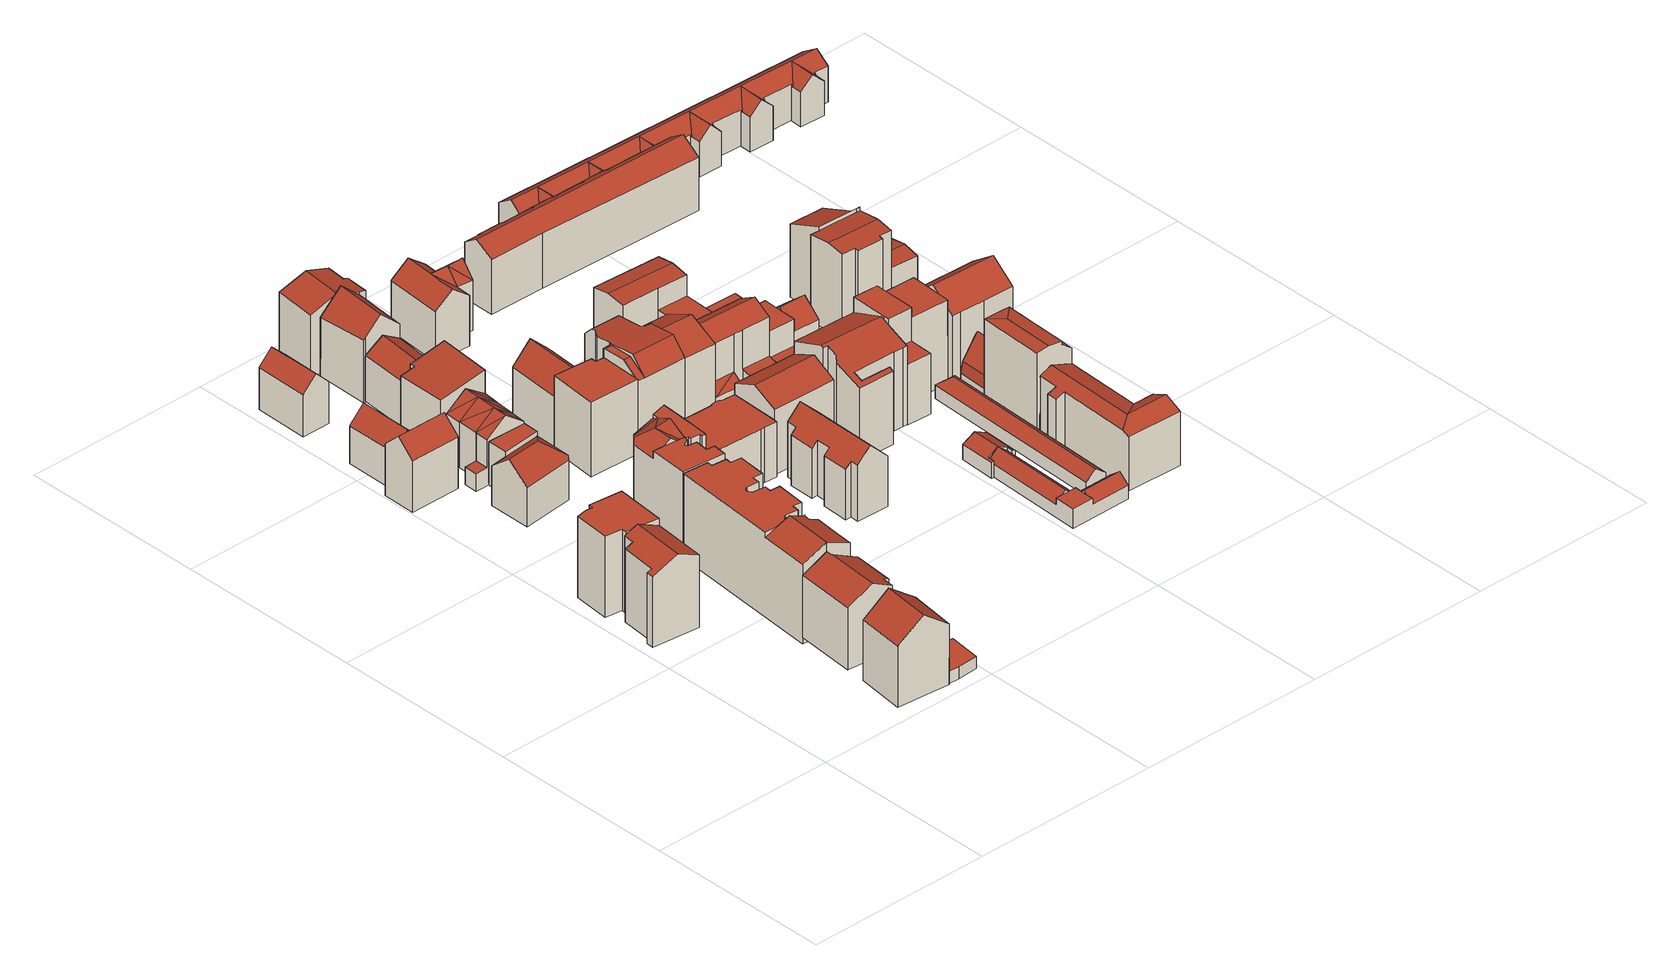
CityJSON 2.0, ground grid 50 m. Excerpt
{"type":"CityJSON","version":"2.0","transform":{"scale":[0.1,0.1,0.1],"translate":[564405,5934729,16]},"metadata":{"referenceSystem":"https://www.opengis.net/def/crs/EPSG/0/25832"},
"CityObjects":{
"building1":{"type":"Building","attributes":{"Gemeindeschluessel":"02000000","Geometrietyp2DReferenz":"3000","function":"31001_1010","roofType":"3100","measuredHeight":21.84,"storeysAboveGround":5},"geometry":[{"type":"MultiSurface","lod":"2","boundaries":[[[0,1,2,3]],[[4,5,6,7]],[[7,6,8,9]],[[10,1,0,11]],[[12,13,14,15]],[[16,17,18,19]],[[3,2,18,17,8,6,5,14,13]],[[12,15,4,7,9,16,19,10,11]],[[10,19,18,2,1]],[[12,11,0,3,13]],[[16,9,8,17]],[[4,15,14,5]]],"semantics":{"surfaces":[{"type":"RoofSurface"},{"type":"WallSurface"},{"type":"GroundSurface"}],"values":[0,1,1,1,1,1,0,2,1,1,1,1]}}]},
"building2":{"type":"Building","attributes":{"Gemeindeschluessel":"02000000","Geometrietyp2DReferenz":"3000","function":"31001_1120","roofType":"1000","measuredHeight":21.47,"storeysAboveGround":6},"geometry":[{"type":"MultiSurface","lod":"2","boundaries":[[[20,21,22,23]],[[24,21,20,25]],[[26,27,24,25]],[[26,28,29,27]],[[29,28,30,31]],[[31,30,32,33]],[[34,33,32,35]],[[34,35,36,37]],[[38,37,36,39]],[[22,38,39,23]],[[26,25,20,23,39,36,35,32,30,28]],[[21,24,27,29,31,33,34,37,38,22]]],"semantics":{"surfaces":[{"type":"WallSurface"},{"type":"GroundSurface"},{"type":"RoofSurface"}],"values":[0,0,0,0,0,0,0,0,0,0,1,2]}}]},
"building3":{"type":"Building","attributes":{"Gemeindeschluessel":"02000000","Geometrietyp2DReferenz":"3000","function":"31001_1010","roofType":"3100","measuredHeight":21.53,"storeysAboveGround":4},"geometry":[{"type":"MultiSurface","lod":"2","boundaries":[[[40,41,42,43]],[[44,43,42,45]],[[46,44,45,47]],[[48,47,45,42,41]],[[49,46,47,48]],[[44,46,49,40,43]],[[49,48,41,40]]],"semantics":{"surfaces":[{"type":"RoofSurface"},{"type":"WallSurface"},{"type":"GroundSurface"}],"values":[0,1,2,1,1,1,0]}}]},
"building4":{"type":"Building","attributes":{"Gemeindeschluessel":"02000000","Geometrietyp2DReferenz":"3000","function":"31001_1120","roofType":"3100","measuredHeight":20.03,"storeysAboveGround":5},"geometry":[{"type":"MultiSurface","lod":"2","boundaries":[[[50,51,52,53,54,55]],[[56,51,50,57,58,59]],[[60,55,54,61]],[[61,54,53,62]],[[62,53,52,63]],[[64,59,58,65]],[[65,58,57,66]],[[67,56,59,64]],[[66,57,50,55,60]],[[63,52,51,56,67]],[[63,67,64,65,66,60,61,62]]],"semantics":{"surfaces":[{"type":"RoofSurface"},{"type":"WallSurface"},{"type":"GroundSurface"}],"values":[0,0,1,1,1,1,1,1,1,1,2]}}]},
"building5":{"type":"Building","attributes":{"Gemeindeschluessel":"02000000","Geometrietyp2DReferenz":"3000","function":"31001_2140","roofType":"1000","measuredHeight":3.15,"storeysAboveGround":1},"geometry":[{"type":"MultiSurface","lod":"2","boundaries":[[[68,69,70,71]],[[72,73,74,75]],[[75,74,76,77]],[[78,79,76,74,73,70,69]],[[80,68,71,72,75,77,81]],[[68,80,78,69]],[[80,81,79,78]],[[81,77,76,79]],[[72,71,70,73]]],"semantics":{"surfaces":[{"type":"WallSurface"},{"type":"RoofSurface"},{"type":"GroundSurface"}],"values":[0,0,0,1,2,0,0,0,0]}}]},
"building6":{"type":"Building","attributes":{"Gemeindeschluessel":"02000000","Geometrietyp2DReferenz":"3000","function":"31001_1010","roofType":"3100","measuredHeight":17.91,"storeysAboveGround":4},"geometry":[{"type":"MultiSurface","lod":"2","boundaries":[[[82,83,84,85]],[[86,87,88,84,83,89]],[[90,83,82,91]],[[91,82,85,92]],[[93,88,87,94]],[[94,87,86,95]],[[95,86,89,96]],[[96,89,83,90]],[[92,85,84,88,93]],[[92,93,94,95,96,90,91]]],"semantics":{"surfaces":[{"type":"RoofSurface"},{"type":"WallSurface"},{"type":"GroundSurface"}],"values":[0,0,1,1,1,1,1,1,1,2]}}]},
"building7":{"type":"Building","attributes":{"Gemeindeschluessel":"02000000","Geometrietyp2DReferenz":"3000","function":"31001_1010","roofType":"3100","measuredHeight":14.03,"storeysAboveGround":3},"geometry":[{"type":"MultiSurface","lod":"2","boundaries":[[[97,98,99,100]],[[101,102,103,104,105,106,98,97]],[[107,100,99,108]],[[109,106,105,110]],[[110,105,104,111]],[[111,104,103,112]],[[112,103,102,113]],[[113,102,101,114]],[[114,101,97,100,107]],[[108,99,98,106,109]],[[108,109,110,111,112,113,114,107]]],"semantics":{"surfaces":[{"type":"RoofSurface"},{"type":"WallSurface"},{"type":"GroundSurface"}],"values":[0,0,1,1,1,1,1,1,1,1,2]}}]},
"building8":{"type":"Building","attributes":{"Gemeindeschluessel":"02000000","Geometrietyp2DReferenz":"3000","function":"31001_1120","roofType":"1000","measuredHeight":24.09,"storeysAboveGround":5},"geometry":[{"type":"MultiSurface","lod":"2","boundaries":[[[115,116,117,118,119]],[[120,121,122,123,124,125,126,116,115]],[[127,128,129,130]],[[130,129,131,132]],[[132,131,133,134]],[[134,133,135,136]],[[136,135,137,138]],[[138,137,139,140]],[[140,139,141,142]],[[142,141,143,144]],[[144,143,145,146]],[[146,145,147,148]],[[125,149,126]],[[117,150,118]],[[151,152,153,154]],[[155,156,157,158]],[[158,157,159,160]],[[161,124,123,162]],[[162,123,122,163]],[[163,122,121,164]],[[164,121,120,165]],[[166,167,168,169]],[[170,171,172,173]],[[167,166,174,119,118,150]],[[126,149,147,145,143,141,139,137,135,133,131,129,128,175,153,152,176,177,178,172,171,159,157,156,168,167,150,117]],[[179,180,181,151,154,182,127,130,132,134,136,138,140,142,144,146,148,161,162,163,164,165,174,166,169,155,158,160,170,173]],[[181,180,177,176]],[[180,179,178,177]],[[179,173,172,178]],[[170,160,159,171]],[[155,169,168,156]],[[151,181,176,152]],[[182,154,153,175]],[[161,148,147,149,125,124]],[[127,182,175,128]],[[174,165,120,115,119]],[[126,117,116]]],"semantics":{"surfaces":[{"type":"RoofSurface"},{"type":"WallSurface"},{"type":"GroundSurface"}],"values":[0,0,1,1,1,1,1,1,1,1,1,1,1,1,1,1,1,1,1,1,1,1,1,1,0,2,1,1,1,1,1,1,1,1,1,1,1]}}]},
"building9":{"type":"Building","attributes":{"Gemeindeschluessel":"02000000","Geometrietyp2DReferenz":"3000","function":"31001_1120","roofType":"3100","measuredHeight":14.99,"storeysAboveGround":3},"geometry":[{"type":"MultiSurface","lod":"2","boundaries":[[[183,184,185,186,187]],[[188,189,190,191]],[[192,186,185,193]],[[193,185,184,194]],[[195,183,187,196]],[[197,198,199,200,201,192,193,194]],[[197,194,184,183,195,190,189]],[[192,201,202,196,187,186]],[[198,197,189,188,203]],[[202,201,200,204]],[[205,199,198,203]],[[200,199,205,206,204]],[[191,190,195,196,202,204,206]],[[191,206,205,203,188]]],"semantics":{"surfaces":[{"type":"RoofSurface"},{"type":"WallSurface"},{"type":"GroundSurface"}],"values":[0,0,1,1,1,2,1,1,1,1,1,1,0,0]}}]},
"building10":{"type":"Building","attributes":{"Gemeindeschluessel":"02000000","Geometrietyp2DReferenz":"3000","function":"31001_1010","roofType":"3100","measuredHeight":14.92,"storeysAboveGround":3},"geometry":[{"type":"MultiSurface","lod":"2","boundaries":[[[207,208,209,210]],[[211,212,208,207]],[[213,210,209,214]],[[215,212,211,216]],[[216,211,207,210,213]],[[214,209,208,212,215]],[[214,215,216,213]]],"semantics":{"surfaces":[{"type":"RoofSurface"},{"type":"WallSurface"},{"type":"GroundSurface"}],"values":[0,0,1,1,1,1,2]}}]},
"building11":{"type":"Building","attributes":{"Gemeindeschluessel":"02000000","Geometrietyp2DReferenz":"3000","function":"31001_1120","roofType":"3100","measuredHeight":16.15,"storeysAboveGround":4},"geometry":[{"type":"MultiSurface","lod":"2","boundaries":[[[217,218,219,220]],[[218,217,221]],[[222,223,224,225]],[[226,227,228,229,230]],[[226,231,232,233,227]],[[232,234,235,233]],[[236,237,238,234]],[[232,236,234]],[[236,239,237]],[[240,232,231]],[[241,236,232]],[[240,241,232]],[[242,243,239,236]],[[241,242,236]],[[243,244,239]],[[245,220,219,246,247]],[[245,217,220]],[[248,222,225,249]],[[223,230,229,224]],[[250,247,246,251]],[[193,240,231,226,230,223,222,248]],[[252,244,243,242,241,240,193]],[[251,246,219,218,221,238,237,239,244,252]],[[253,254,250,251,252,193,248,249]],[[254,253,228,227,233,235]],[[234,238,221,217,245]],[[250,254,235,234,245,247]],[[253,249,225,224,229,228]]],"semantics":{"surfaces":[{"type":"RoofSurface"},{"type":"WallSurface"},{"type":"GroundSurface"}],"values":[0,0,0,0,0,0,0,0,0,0,0,0,0,0,0,0,1,1,1,1,1,1,1,2,1,1,1,1]}}]},
"building12":{"type":"Building","attributes":{"Gemeindeschluessel":"02000000","Geometrietyp2DReferenz":"3000","function":"31001_1120","roofType":"1000","measuredHeight":23.3,"storeysAboveGround":6},"geometry":[{"type":"MultiSurface","lod":"2","boundaries":[[[255,256,257,258,259,260]],[[257,261,262,263,258]],[[261,264,265,262]],[[266,267,268,269,257,256]],[[270,261,257]],[[269,271,272,270,257]],[[260,273,255]],[[266,274,267]],[[275,276,277,278]],[[278,277,279,280]],[[271,281,272]],[[261,282,264]],[[283,284,285,286]],[[287,288,289,290]],[[291,292,293,294]],[[295,296,297,298]],[[298,297,299,300]],[[273,260,259,301,302,303]],[[295,298,300,304,287,290,305,275,278,280,306,307,291,294,302,301,308,309,283,286]],[[293,292,310,311,279,277,276,274,266,255,273,303]],[[312,299,297,296,285,284,282,261,272,281,289,288]],[[293,303,302,294]],[[305,290,289,281,271,269,268]],[[285,296,295,286]],[[299,312,304,300]],[[312,288,287,304]],[[272,261,270]],[[283,309,265,264,282,284]],[[309,308,263,262,265]],[[255,266,256]],[[308,301,259,258,263]],[[279,311,306,280]],[[275,305,268,267,274,276]],[[310,292,291,307]],[[311,310,307,306]]],"semantics":{"surfaces":[{"type":"RoofSurface"},{"type":"WallSurface"},{"type":"GroundSurface"}],"values":[0,0,0,0,0,0,1,1,1,1,1,1,1,1,1,1,1,1,2,0,0,1,1,1,1,1,1,1,1,1,1,1,1,1,1]}}]},
"building13":{"type":"Building","attributes":{"Gemeindeschluessel":"02000000","Geometrietyp2DReferenz":"3000","function":"31001_1120","roofType":"1000","measuredHeight":18.56,"storeysAboveGround":5},"geometry":[{"type":"MultiSurface","lod":"2","boundaries":[[[313,314,315,316]],[[316,315,317,318]],[[318,317,319,320]],[[320,319,321,322]],[[322,321,323,324]],[[314,313,325,326]],[[326,325,324,323]],[[324,325,313,316,318,320,322]],[[326,323,321,319,317,315,314]]],"semantics":{"surfaces":[{"type":"WallSurface"},{"type":"GroundSurface"},{"type":"RoofSurface"}],"values":[0,0,0,0,0,0,0,1,2]}}]},
"building14":{"type":"Building","attributes":{"Gemeindeschluessel":"02000000","Geometrietyp2DReferenz":"3000","function":"31001_1010","roofType":"3100","measuredHeight":15.12,"storeysAboveGround":3},"geometry":[{"type":"MultiSurface","lod":"2","boundaries":[[[327,328,329,330,331,332]],[[333,334,335,336]],[[337,330,329,338]],[[338,329,328,339]],[[339,328,327,340]],[[341,342,336,335]],[[333,336,342,337,338,339,340]],[[331,330,337,342,341]],[[333,340,327,332,334]],[[331,341,335,334,332]]],"semantics":{"surfaces":[{"type":"RoofSurface"},{"type":"WallSurface"},{"type":"GroundSurface"}],"values":[0,1,1,1,1,1,2,1,1,0]}}]},
"building15":{"type":"Building","attributes":{"Gemeindeschluessel":"02000000","Geometrietyp2DReferenz":"3000","function":"31001_1120","roofType":"1000","measuredHeight":19.75,"storeysAboveGround":6},"geometry":[{"type":"MultiSurface","lod":"2","boundaries":[[[343,344,345,346]],[[346,345,347,348]],[[349,347,345,344,350,351]],[[352,353,354,343,346,348]],[[353,352,349,351]],[[352,348,347,349]],[[343,354,350,344]],[[354,353,351,350]]],"semantics":{"surfaces":[{"type":"WallSurface"},{"type":"RoofSurface"},{"type":"GroundSurface"}],"values":[0,0,1,2,0,0,0,0]}}]},
"building16":{"type":"Building","attributes":{"Gemeindeschluessel":"02000000","Geometrietyp2DReferenz":"3000","function":"31001_1010","roofType":"3100","measuredHeight":21.21,"storeysAboveGround":5},"geometry":[{"type":"MultiSurface","lod":"2","boundaries":[[[355,356,357,358]],[[359,360,361,362]],[[363,356,355,364]],[[359,362,365,363,364]],[[357,356,363,365,366]],[[359,364,355,358,360]],[[366,365,362,361]],[[366,361,360,358,357]]],"semantics":{"surfaces":[{"type":"RoofSurface"},{"type":"WallSurface"},{"type":"GroundSurface"}],"values":[0,1,1,2,1,1,1,0]}}]},
"building17":{"type":"Building","attributes":{"Gemeindeschluessel":"02000000","Geometrietyp2DReferenz":"3000","function":"31001_1120","roofType":"1000","measuredHeight":14.6,"storeysAboveGround":5},"geometry":[{"type":"MultiSurface","lod":"2","boundaries":[[[367,368,369,370]],[[370,369,371,372]],[[372,371,373,374]],[[374,373,375,376]],[[376,375,377,378]],[[378,377,379,380]],[[380,379,381,382]],[[382,381,383,384]],[[384,383,385,386]],[[386,385,387,388]],[[388,387,389,390]],[[390,389,391,392]],[[393,394,395,396]],[[396,395,397,398]],[[398,397,399,400]],[[400,399,401,402]],[[402,401,403,404]],[[404,403,405,406]],[[405,403,401,399,397,395,394,407,391,389,387,385,383,381,379,377,375,373,371,369,368,408]],[[409,367,370,372,374,376,378,380,382,384,386,388,390,392,410,393,396,398,400,402,404,406]],[[409,406,405,408]],[[393,410,407,394]],[[410,392,391,407]],[[367,409,408,368]]],"semantics":{"surfaces":[{"type":"WallSurface"},{"type":"RoofSurface"},{"type":"GroundSurface"}],"values":[0,0,0,0,0,0,0,0,0,0,0,0,0,0,0,0,0,0,1,2,0,0,0,0]}}]},
"building18":{"type":"Building","attributes":{"Gemeindeschluessel":"02000000","Geometrietyp2DReferenz":"3000","function":"31001_1010","roofType":"3100","measuredHeight":19.4,"storeysAboveGround":4},"geometry":[{"type":"MultiSurface","lod":"2","boundaries":[[[411,412,413,414]],[[354,414,413,415]],[[416,417,418,343]],[[416,343,354,415,419]],[[417,416,419,420]],[[354,343,418,411,414]],[[419,415,413,412,420]],[[417,420,412,411,418]]],"semantics":{"surfaces":[{"type":"RoofSurface"},{"type":"WallSurface"},{"type":"GroundSurface"}],"values":[0,1,1,2,1,1,1,0]}}]},
"building19":{"type":"Building","attributes":{"Gemeindeschluessel":"02000000","Geometrietyp2DReferenz":"3000","function":"31001_1130","roofType":"3100","measuredHeight":19,"storeysAboveGround":5},"geometry":[{"type":"MultiSurface","lod":"2","boundaries":[[[421,422,423,424]],[[424,423,425,426]],[[427,428,429,430]],[[430,429,431,432]],[[433,428,427,434,435]],[[436,437,421,424,426,434,427,430,432]],[[438,437,436,439]],[[439,436,432,431]],[[421,437,438,440,422]],[[435,434,426,425]],[[439,431,429,428,433,440,438]],[[435,425,423,422,440,433]]],"semantics":{"surfaces":[{"type":"WallSurface"},{"type":"GroundSurface"},{"type":"RoofSurface"}],"values":[0,0,0,0,0,1,0,0,0,0,2,2]}}]},
"building20":{"type":"Building","attributes":{"Gemeindeschluessel":"02000000","Geometrietyp2DReferenz":"3000","function":"31001_1010","roofType":"3100","measuredHeight":18.5,"storeysAboveGround":4},"geometry":[{"type":"MultiSurface","lod":"2","boundaries":[[[441,442,443,444,445,446,447,448,449,450,451,452]],[[453,454,444,443]],[[455,452,451,456]],[[456,451,450,457]],[[457,450,449,458]],[[458,449,448,459]],[[459,448,447,460]],[[460,447,446,461]],[[461,446,445,462]],[[463,442,441,464]],[[464,441,452,455]],[[465,454,453,466]],[[466,453,443,442,463]],[[462,445,444,454,465]],[[462,465,466,463,464,455,456,457,458,459,460,461]]],"semantics":{"surfaces":[{"type":"RoofSurface"},{"type":"WallSurface"},{"type":"GroundSurface"}],"values":[0,0,1,1,1,1,1,1,1,1,1,1,1,1,2]}}]},
"building21":{"type":"Building","attributes":{"Gemeindeschluessel":"02000000","Geometrietyp2DReferenz":"3000","function":"31001_1120","roofType":"9999","measuredHeight":23.12,"storeysAboveGround":6},"geometry":[{"type":"MultiSurface","lod":"2","boundaries":[[[467,468,469,470,471]],[[467,472,473,468]],[[472,474,475,476,473]],[[477,478,479,471]],[[479,478,480,481,482,483,484,485,486,487,488]],[[483,489,490,484]],[[491,470,469,492]],[[493,476,475,494]],[[495,487,486,496]],[[496,486,485,497]],[[498,482,481,499]],[[499,481,480,500]],[[501,490,489,502]],[[479,488,474,472,467,471]],[[503,491,492,493,494,495,496,497,501,502,498,499,500]],[[493,492,469,468,473,476]],[[498,502,489,483,482]],[[501,497,485,484,490]],[[503,500,480,478,477]],[[495,494,475,474,488,487]],[[491,503,477,471,470]]],"semantics":{"surfaces":[{"type":"RoofSurface"},{"type":"WallSurface"},{"type":"GroundSurface"}],"values":[0,0,0,0,0,0,1,1,1,1,1,1,1,1,2,1,1,1,1,1,1]}}]},
"building22":{"type":"Building","attributes":{"Gemeindeschluessel":"02000000","Geometrietyp2DReferenz":"3000","function":"31001_1120","roofType":"3100","measuredHeight":20.52,"storeysAboveGround":5},"geometry":[{"type":"MultiSurface","lod":"2","boundaries":[[[504,505,506,507]],[[504,508,509,505]],[[510,507,506,511]],[[512,509,508,513]],[[513,508,504,507,510]],[[511,506,505,509,512]],[[511,512,513,510]]],"semantics":{"surfaces":[{"type":"RoofSurface"},{"type":"WallSurface"},{"type":"GroundSurface"}],"values":[0,0,1,1,1,1,2]}}]},
"building23":{"type":"Building","attributes":{"Gemeindeschluessel":"02000000","Geometrietyp2DReferenz":"3000","function":"31001_1010","roofType":"3100","measuredHeight":17.05,"storeysAboveGround":4},"geometry":[{"type":"MultiSurface","lod":"2","boundaries":[[[514,515,516]],[[517,518,515]],[[519,520,521]],[[522,523,524,525]],[[526,514,527,528]],[[529,530,531,520,519,518,517]],[[523,522,532,533]],[[526,528,532,522,525,534,535,531,530]],[[536,524,523,533,537,538,516]],[[539,540,535,534,541]],[[521,520,531,535,540]],[[526,530,529,514]],[[534,525,524,536,541]],[[532,528,527,537,533]],[[529,517,515,514]],[[521,540,539,516,515,518,519]],[[539,541,536,516]],[[527,514,516,538,537]]],"semantics":{"surfaces":[{"type":"RoofSurface"},{"type":"WallSurface"},{"type":"GroundSurface"}],"values":[0,0,0,1,1,1,1,2,0,1,1,1,1,1,0,0,0,0]}}]},
"building24":{"type":"Building","attributes":{"Gemeindeschluessel":"02000000","Geometrietyp2DReferenz":"3000","function":"31001_1120","roofType":"3100","measuredHeight":22.44,"storeysAboveGround":5},"geometry":[{"type":"MultiSurface","lod":"2","boundaries":[[[542,543,544,545]],[[546,547,544,543]],[[548,542,545,549]],[[550,547,546,551]],[[549,545,544,547,550]],[[551,546,543,542,548]],[[551,548,549,550]]],"semantics":{"surfaces":[{"type":"RoofSurface"},{"type":"WallSurface"},{"type":"GroundSurface"}],"values":[0,0,1,1,1,1,2]}}]},
"building25":{"type":"Building","attributes":{"Gemeindeschluessel":"02000000","Geometrietyp2DReferenz":"3000","function":"31001_1120","roofType":"3100","measuredHeight":18.69,"storeysAboveGround":4},"geometry":[{"type":"MultiSurface","lod":"2","boundaries":[[[552,553,554,555]],[[556,553,552]],[[553,557,558,554]],[[559,560,561,562]],[[563,564,565,566,567,568,569,570]],[[571,561,560,572,573,558,557,574]],[[575,573,572,576]],[[569,568,555,554,558,573,575]],[[567,566,574,557,553,556]],[[571,574,566,565]],[[575,576,570,569]],[[562,561,571,565,564,577]],[[563,570,576,572,560,559,578]],[[577,564,563,578]],[[568,567,556,552,555]],[[577,578,559,562]]],"semantics":{"surfaces":[{"type":"RoofSurface"},{"type":"WallSurface"},{"type":"GroundSurface"}],"values":[0,0,1,1,2,0,0,1,1,1,1,1,1,1,1,0]}}]},
"building26":{"type":"Building","attributes":{"Gemeindeschluessel":"02000000","Geometrietyp2DReferenz":"3000","function":"31001_1120","roofType":"3100","measuredHeight":24.19,"storeysAboveGround":6},"geometry":[{"type":"MultiSurface","lod":"2","boundaries":[[[579,580,581,582]],[[583,584,585,586]],[[586,585,587,588]],[[588,587,589,590]],[[591,592,593,594]],[[594,593,595,596]],[[596,595,597,598]],[[598,597,599,600]],[[601,602,603,604]],[[604,603,605,606]],[[606,605,607,608]],[[591,594,596,598,600,601,604,606,608,583,586,588,590,513,609]],[[609,513,579,582]],[[602,601,600,599]],[[591,609,582,581,592]],[[513,590,589,580,579]],[[584,583,608,607]],[[584,607,605,603,602,599,597,595,593,592,581,580,589,587,585]]],"semantics":{"surfaces":[{"type":"RoofSurface"},{"type":"WallSurface"},{"type":"GroundSurface"}],"values":[0,1,1,1,1,1,1,1,1,1,1,2,1,1,1,1,1,0]}}]},
"building27":{"type":"Building","attributes":{"Gemeindeschluessel":"02000000","Geometrietyp2DReferenz":"3000","function":"31001_1010","roofType":"3100","measuredHeight":5.97,"storeysAboveGround":1},"geometry":[{"type":"MultiSurface","lod":"2","boundaries":[[[610,611,612,613,614,615,616,617,618]],[[614,619,620,621,622,623]],[[613,624,625,626,620,619]],[[627,628,629,618,630]],[[628,631,632,610,629]],[[623,615,614]],[[613,612,624]],[[632,611,610]],[[618,617,630]],[[633,622,621,634]],[[635,626,625,636]],[[637,638,633,634,635,636,639,640]],[[637,640,631,628,627]],[[610,618,629]],[[614,613,619]],[[635,634,621,620,626]],[[638,637,627,630,617,616]],[[640,639,612,611,632,631]],[[639,636,625,624,612]],[[633,638,616,615,623,622]]],"semantics":{"surfaces":[{"type":"RoofSurface"},{"type":"WallSurface"},{"type":"GroundSurface"}],"values":[0,0,0,0,0,1,1,1,1,1,1,2,1,1,1,1,1,1,1,1]}}]},
"building28":{"type":"Building","attributes":{"Gemeindeschluessel":"02000000","Geometrietyp2DReferenz":"3000","function":"31001_1010","roofType":"3100","measuredHeight":6,"storeysAboveGround":1},"geometry":[{"type":"MultiSurface","lod":"2","boundaries":[[[641,642,643,644]],[[645,646,647,648]],[[645,648,649,650,641,644,651,652]],[[653,649,648,647]],[[646,645,652,654]],[[642,641,650,655]],[[650,649,653,656,655]],[[652,651,657,658,654]],[[657,651,644,643]],[[646,654,658,656,653,647]],[[657,643,642,655,656,658]]],"semantics":{"surfaces":[{"type":"WallSurface"},{"type":"GroundSurface"},{"type":"RoofSurface"}],"values":[0,0,1,0,0,0,0,0,0,2,2]}}]},
"building29":{"type":"Building","attributes":{"Gemeindeschluessel":"02000000","Geometrietyp2DReferenz":"3000","function":"31001_1120","roofType":"3100","measuredHeight":13.54,"storeysAboveGround":4},"geometry":[{"type":"MultiSurface","lod":"2","boundaries":[[[659,660,661,662,663,664]],[[665,664,663,666]],[[666,663,662,667]],[[667,662,661,668]],[[659,669,670,660]],[[665,666,667,668,671,672,673,674]],[[665,674,675,676,669,659,664]],[[677,670,669,676,678,679]],[[679,678,680,673,672]],[[677,679,672,671]],[[671,668,661,660,670,677]],[[675,674,673,680]],[[675,680,678,676]]],"semantics":{"surfaces":[{"type":"RoofSurface"},{"type":"WallSurface"},{"type":"GroundSurface"}],"values":[0,1,1,1,1,2,1,0,1,1,1,1,0]}}]},
"building30":{"type":"Building","attributes":{"Gemeindeschluessel":"02000000","Geometrietyp2DReferenz":"3000","function":"31001_1010","roofType":"3200","measuredHeight":5.9,"storeysAboveGround":2},"geometry":[{"type":"MultiSurface","lod":"2","boundaries":[[[681,682,683,684]],[[682,685,683]],[[686,685,682,681]],[[687,684,683,688]],[[688,683,685,689]],[[689,685,686,690]],[[687,688,689,690]],[[687,690,686,681,684]]],"semantics":{"surfaces":[{"type":"RoofSurface"},{"type":"WallSurface"},{"type":"GroundSurface"}],"values":[0,0,0,1,1,1,2,1]}}]},
"building31":{"type":"Building","attributes":{"Gemeindeschluessel":"02000000","Geometrietyp2DReferenz":"3000","function":"31001_1120","roofType":"1000","measuredHeight":12.62,"storeysAboveGround":3},"geometry":[{"type":"MultiSurface","lod":"2","boundaries":[[[691,692,693,694]],[[695,696,697,698,699,700,701]],[[702,703,704,701,705]],[[703,706,707,695,704]],[[708,691,694,709]],[[707,696,695]],[[701,700,705]],[[692,699,698,693]],[[710,711,708,709,712,713]],[[713,712,697,696,707,706]],[[710,713,706,703,702]],[[695,701,704]],[[711,710,702,705,700,699]],[[708,711,699,692,691]],[[712,709,694,693,698,697]]],"semantics":{"surfaces":[{"type":"RoofSurface"},{"type":"WallSurface"},{"type":"GroundSurface"}],"values":[0,0,0,0,1,1,1,1,2,1,1,1,1,1,1]}}]},
"building32":{"type":"Building","attributes":{"Gemeindeschluessel":"02000000","Geometrietyp2DReferenz":"3000","function":"31001_1120","roofType":"1000","measuredHeight":24.83,"storeysAboveGround":8},"geometry":[{"type":"MultiSurface","lod":"2","boundaries":[[[714,715,716,717,718]],[[719,720,721,722,723,724]],[[725,726,727,728]],[[729,718,717,594]],[[730,714,718,729]],[[591,723,722,609]],[[727,721,720,728]],[[715,719,724,716]],[[731,726,725,732]],[[733,730,729,594,591,609,731,732]],[[733,732,725,728,720,719]],[[731,609,722,721,727,726]],[[730,733,719,715,714]],[[591,594,717,716,724,723]]],"semantics":{"surfaces":[{"type":"RoofSurface"},{"type":"WallSurface"},{"type":"GroundSurface"}],"values":[0,0,0,1,1,1,1,1,1,2,1,1,1,1]}}]},
"building33":{"type":"Building","attributes":{"Gemeindeschluessel":"02000000","Geometrietyp2DReferenz":"3000","function":"31001_2010","roofType":"1000","measuredHeight":4.04,"storeysAboveGround":1},"geometry":[{"type":"MultiSurface","lod":"2","boundaries":[[[734,735,736,737,738]],[[712,738,737,739]],[[740,736,735,741]],[[742,734,738,712]],[[743,744,742,712,739,745,746]],[[747,748,749,740,741,750]],[[747,750,744,743]],[[748,747,743,746]],[[749,748,746,745]],[[742,744,750,741,735,734]],[[745,739,737,736,740,749]]],"semantics":{"surfaces":[{"type":"RoofSurface"},{"type":"WallSurface"},{"type":"GroundSurface"}],"values":[0,1,1,1,2,0,1,1,1,1,1]}}]},
"building34":{"type":"Building","attributes":{"Gemeindeschluessel":"02000000","Geometrietyp2DReferenz":"3000","function":"31001_1010","roofType":"3100","measuredHeight":16.52,"storeysAboveGround":4},"geometry":[{"type":"MultiSurface","lod":"2","boundaries":[[[751,752,753,754]],[[754,753,755,756]],[[757,758,752,751]],[[759,760,757,751,754,756,761,762,763,764]],[[765,766,767,768,755,753,752,758]],[[769,770,766,765,771]],[[772,767,766,773]],[[773,766,770,774]],[[765,758,757,760,771]],[[769,771,760,759]],[[772,773,763,762]],[[759,764,774,770,769]],[[773,774,764,763]],[[762,761,768,767,772]],[[755,768,761,756]]],"semantics":{"surfaces":[{"type":"WallSurface"},{"type":"GroundSurface"},{"type":"RoofSurface"}],"values":[0,0,0,1,2,2,2,2,0,0,0,0,0,0,0]}}]},
"building35":{"type":"Building","attributes":{"Gemeindeschluessel":"02000000","Geometrietyp2DReferenz":"3000","function":"31001_1010","roofType":"3200","measuredHeight":21.92,"storeysAboveGround":5},"geometry":[{"type":"MultiSurface","lod":"2","boundaries":[[[775,776,777,778]],[[779,780,777,776,781,782,783]],[[784,785,786,787]],[[788,789,785,784]],[[790,781,776,775]],[[791,792,793,794,789,788]],[[795,796,797,798]],[[799,778,777,800]],[[800,777,780,801]],[[797,781,790,798]],[[802,794,793,803]],[[803,793,792,804]],[[805,796,795,762]],[[762,795,798,790,775,778,799]],[[806,802,803,804,807,805,762,799,800,801]],[[779,783,791,788,784,787]],[[805,807,782,781,797,796]],[[802,806,786,785,789,794]],[[807,804,792,791,783,782]],[[806,801,780,779,787,786]]],"semantics":{"surfaces":[{"type":"RoofSurface"},{"type":"WallSurface"},{"type":"GroundSurface"}],"values":[0,0,0,0,0,0,0,1,1,1,1,1,1,1,2,1,1,1,1,1]}}]},
"building36":{"type":"Building","attributes":{"Gemeindeschluessel":"02000000","Geometrietyp2DReferenz":"3000","function":"31001_1010","roofType":"3100","measuredHeight":17.62,"storeysAboveGround":4},"geometry":[{"type":"MultiSurface","lod":"2","boundaries":[[[808,809,810,811]],[[812,813,814,815]],[[815,814,816,817]],[[817,816,818,819]],[[819,818,820,821]],[[821,820,822,823]],[[823,822,824,825]],[[825,824,826,827]],[[827,826,828,829]],[[829,828,830,831]],[[831,830,832,833]],[[833,832,834,835]],[[835,834,836,837]],[[837,836,838,839]],[[839,838,840,841]],[[841,840,842,843]],[[843,842,844,845]],[[845,844,846,847]],[[847,846,848,849]],[[849,848,850,851]],[[851,850,852,853]],[[854,855,856,857]],[[857,856,858,859]],[[859,858,860,861]],[[861,860,862,863]],[[864,808,811,865,812,815,817,819,821,823,825,827,829,831,833,835,837,839,841,843,845,847,849,851,853,854,857,859,861,863]],[[866,865,811,810,867]],[[868,864,863,862,869]],[[855,854,853,852]],[[813,812,865,866]],[[809,808,864,868]],[[813,866,867,869,862,860,858,856,855,852,850,848,846,844,842,840,838,836,834,832,830,828,826,824,822,820,818,816,814]],[[809,868,869,867,810]]],"semantics":{"surfaces":[{"type":"WallSurface"},{"type":"GroundSurface"},{"type":"RoofSurface"}],"values":[0,0,0,0,0,0,0,0,0,0,0,0,0,0,0,0,0,0,0,0,0,0,0,0,0,1,0,0,0,0,0,2,2]}}]},
"building37":{"type":"Building","attributes":{"Gemeindeschluessel":"02000000","Geometrietyp2DReferenz":"3000","function":"31001_2140","roofType":"2100","measuredHeight":3.19,"storeysAboveGround":1},"geometry":[{"type":"MultiSurface","lod":"2","boundaries":[[[870,871,872,873,874,875]],[[876,877,878,879,880,881]],[[876,875,874,877]],[[877,874,873,878]],[[878,873,872,879]],[[879,872,871,880]],[[880,871,870,881]],[[881,870,875,876]]],"semantics":{"surfaces":[{"type":"RoofSurface"},{"type":"GroundSurface"},{"type":"WallSurface"}],"values":[0,1,2,2,2,2,2,2]}}]},
"building38":{"type":"Building","attributes":{"Gemeindeschluessel":"02000000","Geometrietyp2DReferenz":"3000","function":"31001_1120","roofType":"3100","measuredHeight":23.8,"storeysAboveGround":5},"geometry":[{"type":"MultiSurface","lod":"2","boundaries":[[[882,883,884,885,886,887,888]],[[883,889,890,884]],[[891,888,887,892]],[[892,887,886,893]],[[893,886,885,894]],[[895,890,889,896]],[[897,882,888,891]],[[896,889,883,882,897]],[[894,885,884,890,895]],[[894,895,896,897,891,892,893]]],"semantics":{"surfaces":[{"type":"RoofSurface"},{"type":"WallSurface"},{"type":"GroundSurface"}],"values":[0,0,1,1,1,1,1,1,1,2]}}]},
"building39":{"type":"Building","attributes":{"Gemeindeschluessel":"02000000","Geometrietyp2DReferenz":"3000","function":"31001_1120","roofType":"3100","measuredHeight":23.58,"storeysAboveGround":6},"geometry":[{"type":"MultiSurface","lod":"2","boundaries":[[[898,899,900,901,902,903]],[[904,905,906,907]],[[907,906,908,909]],[[909,908,910,911]],[[911,910,912,913]],[[914,902,901,915]],[[915,901,900,916]],[[916,900,899,917]],[[918,898,903,919]],[[904,907,909,911,913,920,921,922,914,915,916,917]],[[904,917,899,898,918,923,905]],[[914,922,924,919,903,902]],[[924,922,921,925]],[[926,920,913,912]],[[921,920,926,927,925]],[[923,918,919,924,925,927]],[[923,927,926,912,910,908,906,905]]],"semantics":{"surfaces":[{"type":"RoofSurface"},{"type":"WallSurface"},{"type":"GroundSurface"}],"values":[0,1,1,1,1,1,1,1,1,2,1,1,1,1,1,0,0]}}]},
"building40":{"type":"Building","attributes":{"Gemeindeschluessel":"02000000","Geometrietyp2DReferenz":"3000","function":"31001_1120","roofType":"3100","measuredHeight":13.78,"storeysAboveGround":3},"geometry":[{"type":"MultiSurface","lod":"2","boundaries":[[[928,929,930,931]],[[932,933,934,935]],[[917,930,929,936]],[[904,937,938,935,934,931,930,917]],[[939,904,917,936,940,941,942]],[[933,932,941,940,928]],[[940,936,929,928]],[[939,942,943,944,945]],[[943,942,941,932]],[[937,904,939,945]],[[928,931,934,933]],[[944,943,932,935,938]],[[944,938,937,945]]],"semantics":{"surfaces":[{"type":"RoofSurface"},{"type":"WallSurface"},{"type":"GroundSurface"}],"values":[0,1,1,1,2,1,1,1,1,1,0,0,0]}}]},
"building41":{"type":"Building","attributes":{"Gemeindeschluessel":"02000000","Geometrietyp2DReferenz":"3000","function":"31001_1010","roofType":"3100","measuredHeight":12.26,"storeysAboveGround":3},"geometry":[{"type":"MultiSurface","lod":"2","boundaries":[[[946,947,948,949]],[[950,951,952]],[[953,954,951]],[[950,955,953,951]],[[839,946,949,837]],[[854,956,957,958]],[[959,960,961,962]],[[963,964,965,966,967]],[[968,955,950,952,947,946,839]],[[969,970,971,972]],[[954,973,974,975,976,977,978,969,972,979]],[[980,981,982,983,984,985,986,987,988,989,990,991,992,993,959,962,994,995,996,997,854,958,998,999,968,839,837,963,967,971,970]],[[966,965,954,979]],[[1000,1001,973,954,953,1002]],[[1003,1004,974,973,1005,1006]],[[1007,1008,975,974,1009,1010]],[[1011,1012,976,975,1013,1014]],[[1015,1016,977,976,1017,1018]],[[966,979,972,971,967]],[[964,963,837,949,948]],[[968,999,1002,953,955]],[[1000,1002,999,998]],[[1001,1000,998,958,957]],[[1019,997,996,1006,1005]],[[1003,1006,996,995]],[[1004,1003,995,994,1020]],[[960,959,993,1010,1009]],[[1007,1010,993,992]],[[1008,1007,992,991,1021]],[[1022,990,989,1014,1013]],[[1011,1014,989,988]],[[1012,1011,988,987,1023]],[[1024,986,985,1018,1017]],[[1015,1018,985,984]],[[1016,1015,984,983,1025]],[[1026,982,981,1027,1028]],[[980,970,969,978,1029]],[[1027,981,980,1029]],[[983,982,1026,1030,1025]],[[987,986,1024,1031,1023]],[[991,990,1022,1032,1021]],[[994,962,961,1033,1020]],[[854,997,1019,1034,956]],[[1027,1029,978,977,1028]],[[1030,1026,1028,977]],[[1030,977,1016,1025]],[[1031,1024,1017,976]],[[1031,976,1012,1023]],[[1032,1022,1013,975]],[[1032,975,1008,1021]],[[1033,961,960,1009,974]],[[1033,974,1004,1020]],[[1034,1019,1005,973]],[[1034,973,1001,957,956]],[[964,948,947,952,951,954,965]]],"semantics":{"surfaces":[{"type":"RoofSurface"},{"type":"WallSurface"},{"type":"GroundSurface"}],"values":[0,0,0,0,1,1,1,1,1,1,0,2,0,0,0,0,0,0,1,1,1,1,1,1,1,1,1,1,1,1,1,1,1,1,1,1,1,1,1,1,1,1,1,0,0,0,0,0,0,0,0,0,0,0,0]}}]}
},
"vertices":[
[141,553,220],[155,696,220],[98,704,246],[84,559,246],[28,585,27],[28,585,219],[38,680,220],[38,680,27],[59,678,230],[59,678,27],[155,696,27],[141,553,27],[13,566,27],[13,566,214],[15,586,214],[15,586,27],[62,708,27],[62,708,230],[65,708,231],[65,708,27],
[66,720,24],[66,720,239],[20,725,239],[20,725,24],[65,708,239],[65,708,24],[155,696,24],[155,696,239],[168,829,24],[168,829,239],[92,838,24],[92,838,239],[79,839,24],[79,839,239],[77,827,239],[77,827,24],[59,829,24],[59,829,239],[30,824,239],[30,824,24],
[306,11,253],[322,139,253],[250,145,199],[234,18,199],[234,18,38],[250,145,38],[377,5,38],[395,133,38],[395,133,198],[377,5,199],
[327,196,235],[339,338,235],[338,338,234],[339,355,234],[271,361,199],[257,202,199],[409,331,199],[381,191,206],[384,223,206],[399,222,199],[257,202,35],[271,361,35],[339,355,35],[338,338,35],[399,222,35],[384,223,35],[381,191,35],[409,331,35],
[404,3,41],[404,3,73],[377,5,73],[377,5,41],[395,133,41],[395,133,73],[412,131,73],[412,131,41],[408,98,73],[408,98,41],[460,7,73],[470,92,73],[460,7,41],[470,92,41],
[143,1326,147],[144,1371,189],[7,1371,189],[6,1326,147],[34,1416,147],[20,1416,147],[8,1416,147],[145,1416,147],[144,1371,10],[143,1326,10],[6,1326,10],[8,1416,10],[20,1416,10],[34,1416,10],[145,1416,10],
[76,1416,152],[77,1558,152],[35,1558,111],[34,1416,111],[80,1416,147],[80,1424,148],[118,1424,111],[119,1546,111],[83,1546,146],[83,1558,146],[34,1416,11],[35,1558,11],[83,1558,11],[83,1546,11],[119,1546,11],[118,1424,11],[80,1424,11],[80,1416,11],
[338,355,259],[350,486,259],[315,490,243],[283,493,229],[271,361,229],[339,355,258],[403,349,230],[409,412,230],[415,464,230],[390,466,240],[392,482,240],[386,483,243],[404,621,18],[404,621,243],[402,603,243],[402,603,18],[429,601,243],[429,601,18],[421,523,243],[421,523,18],[397,525,243],[397,525,18],[395,507,243],[395,507,18],[361,511,243],[361,511,18],[351,503,243],[351,503,18],[350,495,243],[350,495,18],[359,486,243],[359,486,18],[392,483,243],[392,483,18],[392,482,243],[283,493,243],[364,641,18],[364,641,243],[364,634,243],[364,634,18],[375,762,18],[375,762,243],[415,758,243],[415,758,18],[414,742,243],[414,742,18],[390,466,18],[415,464,18],[409,412,18],[403,349,18],[339,355,18],[309,782,18],[309,782,243],[376,776,243],[376,776,18],[443,739,18],[443,739,243],[435,662,243],[435,662,18],[271,361,18],[370,625,243],[373,647,243],[406,644,243],[408,664,243],[408,664,18],[406,644,18],[373,647,18],[370,625,18],
[294,1234,136],[295,1275,136],[293,1276,136],[190,1278,136],[189,1223,136],[285,1124,131],[292,1133,125],[294,1233,125],[236,1169,171],[190,1278,21],[293,1276,21],[295,1275,21],[294,1234,124],[189,1223,124],[292,1133,21],[278,1116,21],[139,1101,21],[141,1216,21],[189,1222,21],[189,1222,125],[278,1116,125],[141,1216,125],[139,1101,125],[140,1159,171],
[71,1703,159],[73,1847,159],[35,1847,122],[32,1703,122],[109,1703,122],[112,1847,122],[32,1703,10],[35,1847,10],[112,1847,10],[109,1703,10],
[189,1372,77],[151,1416,31],[150,1416,30],[146,1373,30],[191,1415,77],[153,1278,68],[186,1278,68],[187,1315,68],[153,1314,68],[239,1277,181],[188,1316,142],[188,1315,142],[187,1315,142],[186,1278,142],[240,1277,182],[242,1316,182],[188,1317,142],[189,1372,142],[190,1372,142],[246,1371,182],[192,1415,142],[191,1415,142],[249,1414,182],[293,1276,142],[297,1315,142],[302,1370,142],[302,1371,142],[306,1413,142],[189,1372,30],[145,1416,30],[144,1371,30],[153,1278,21],[153,1314,21],[144,1371,21],[145,1416,21],[306,1413,21],[188,1315,21],[190,1372,21],
[348,884,247],[365,882,259],[369,936,259],[335,967,234],[322,953,227],[317,887,227],[422,984,236],[345,979,228],[335,968,234],[424,1001,227],[349,983,227],[382,881,247],[402,879,234],[403,887,234],[407,886,231],[418,940,259],[414,885,230],[415,896,236],[317,887,247],[402,879,247],[401,868,26],[401,868,247],[383,856,247],[383,856,26],[387,849,247],[387,849,26],[414,885,236],[424,1001,236],[467,1012,26],[467,1012,236],[461,923,236],[461,923,26],[420,877,26],[420,877,236],[421,885,236],[421,885,26],[427,808,26],[427,808,247],[424,772,247],[424,772,26],[456,872,26],[456,872,236],[455,866,236],[455,866,26],[445,867,236],[445,867,26],[322,953,26],[309,782,26],[309,782,247],[446,875,26],[403,887,26],[409,846,26],[405,810,26],[335,968,26],[349,983,26],[405,810,247],[409,846,247],[446,875,236],
[218,1545,19],[218,1545,189],[218,1558,189],[218,1558,19],[307,1557,203],[307,1557,19],[319,1557,205],[319,1557,19],[306,1413,205],[306,1413,19],[175,1415,184],[175,1415,19],[177,1546,19],[177,1546,183],
[307,1557,138],[313,1618,138],[314,1633,138],[321,1702,138],[271,1703,169],[257,1558,169],[218,1558,18],[218,1558,145],[207,1558,139],[207,1558,18],[321,1702,18],[314,1633,18],[313,1618,18],[307,1557,18],[220,1704,138],[220,1704,18],
[491,1268,22],[491,1268,220],[490,1255,220],[490,1255,22],[513,1253,220],[513,1253,22],[509,1141,220],[386,1277,220],[374,1145,220],[509,1141,22],[374,1145,22],[386,1277,22],
[321,1702,175],[335,1845,175],[279,1845,226],[265,1703,226],[220,1704,14],[220,1704,184],[215,1704,180],[215,1704,14],[335,1845,14],[321,1702,14],[218,1846,14],[218,1846,170],
[461,923,27],[461,923,173],[467,1012,173],[467,1012,27],[499,1010,173],[499,1010,27],[504,1013,173],[504,1013,27],[509,1014,173],[509,1014,27],[515,1015,173],[515,1015,27],[521,1014,173],[521,1014,27],[527,1012,173],[527,1012,27],[530,1011,173],[530,1011,27],[534,1009,173],[534,1009,27],[604,1006,173],[604,1006,27],[605,1007,173],[605,1007,27],[613,1010,173],[613,1010,27],[630,1009,27],[630,1009,173],[638,1005,173],[638,1005,27],[671,1003,173],[671,1003,27],[666,870,173],[666,870,27],[665,862,173],[665,862,27],[631,864,173],[631,864,27],[621,864,173],[621,864,27],[622,1011,173],[456,872,173],[456,872,27],[622,1011,27],
[439,1273,216],[451,1422,216],[398,1422,165],[386,1277,164],[398,1422,22],[492,1268,22],[492,1268,165],[491,1268,166],[504,1421,22],[504,1421,165],
[261,1846,12],[261,1846,198],[262,1855,198],[262,1855,12],[200,1857,178],[200,1857,12],[349,1959,12],[349,1959,183],[344,1907,183],[344,1907,12],[358,1906,178],[358,1906,12],[288,1965,202],[212,1971,12],[212,1971,178],[353,1845,12],[335,1845,12],[335,1845,183],[353,1845,178],[275,1845,202],
[675,635,178],[674,612,178],[710,611,214],[716,841,214],[680,842,177],[679,814,177],[664,814,162],[662,746,162],[678,746,177],[677,706,177],[661,706,162],[659,635,162],[762,610,162],[768,839,162],[659,635,29],[661,706,29],[677,706,29],[678,746,29],[662,746,29],[664,814,29],[679,814,29],[680,842,29],[674,612,29],[675,635,29],[768,839,29],[762,610,29],
[531,1187,247],[511,1188,247],[509,1141,215],[510,1141,215],[529,1140,215],[533,1248,245],[513,1249,245],[533,1255,243],[513,1255,243],[513,1253,244],[646,1136,215],[647,1174,258],[530,1178,258],[650,1248,249],[633,1249,249],[626,1258,248],[629,1329,239],[551,1332,239],[550,1320,241],[535,1298,243],[534,1254,249],[533,1255,249],[630,1352,215],[552,1356,215],[510,1141,26],[509,1141,26],[513,1253,26],[513,1255,26],[534,1254,26],[535,1298,26],[550,1320,26],[626,1258,26],[633,1249,26],[650,1248,26],[552,1356,26],[630,1352,26],[646,1136,26],
[842,930,233],[668,936,233],[666,870,202],[839,864,202],[844,996,202],[671,1003,202],[839,864,28],[666,870,28],[671,1003,28],[844,996,28],
[540,1750,147],[543,1785,185],[494,1788,185],[584,1747,147],[587,1783,185],[587,1784,185],[589,1815,151],[549,1819,149],[451,1867,14],[451,1867,147],[453,1867,149],[453,1867,14],[540,1750,14],[536,1707,148],[536,1707,14],[583,1746,146],[583,1746,14],[589,1815,14],[438,1713,14],[438,1713,147],[549,1863,14],[546,1819,14],[500,1865,185],[488,1710,185],[491,1753,185],[546,1821,147],[546,1819,149],[549,1863,147],
[734,1132,213],[737,1210,251],[649,1214,251],[646,1136,213],[739,1288,213],[651,1291,213],[734,1132,27],[646,1136,27],[651,1291,27],[739,1288,27],
[735,1132,69],[815,1159,87],[735,1163,87],[734,1132,69],[813,1129,69],[815,1159,186],[735,1163,186],[919,1155,83],[919,1155,186],[842,1158,186],[842,1158,83],[918,1125,28],[841,1128,28],[842,1159,28],[815,1160,28],[813,1129,28],[734,1132,28],[738,1259,28],[922,1251,28],[842,1159,186],[920,1203,215],[737,1211,215],[815,1160,186],[738,1259,186],[922,1251,186],[841,1128,74],[918,1125,74],
[844,996,236],[841,908,270],[1015,900,270],[1016,989,236],[839,855,28],[839,855,250],[853,872,256],[853,872,28],[854,900,267],[854,900,28],[841,900,267],[841,900,28],[1015,891,28],[1015,891,266],[1011,812,237],[1011,812,28],[999,813,237],[999,813,28],[974,814,237],[974,814,28],[857,818,236],[857,818,28],[856,793,28],[856,793,227],[937,790,227],[937,790,28],[936,777,222],[936,777,28],[837,780,222],[837,780,28],[1016,989,28],
[1056,303,83],[1057,323,83],[1056,323,83],[1036,323,83],[1019,323,83],[999,323,83],[997,266,83],[1055,266,83],[1055,285,83],[1028,323,90],[1035,548,90],[1007,548,66],[1007,531,66],[999,323,66],[1056,323,66],[1063,532,66],[1063,547,66],[1163,267,67],[1164,295,90],[1056,294,90],[1055,266,67],[1165,323,67],[1057,323,67],[1007,531,31],[1007,548,31],[1063,547,31],[1063,532,31],[1163,267,31],[997,266,31],[1056,323,31],[1165,323,31],
[1007,531,30],[1007,531,74],[1000,531,71],[1000,531,30],[1071,531,30],[1071,531,71],[1063,532,75],[1063,532,30],[1063,547,30],[1007,548,30],[1004,628,30],[1074,625,30],[1063,547,75],[1074,625,71],[1007,548,74],[1036,548,90],[1004,628,71],[1039,626,90],
[928,1429,101],[846,1433,101],[845,1393,101],[849,1393,101],[846,1303,101],[924,1300,101],[924,1300,28],[846,1303,28],[849,1393,28],[845,1393,28],[928,1429,157],[846,1433,157],[846,1434,28],[746,1439,28],[747,1534,28],[932,1523,28],[932,1523,157],[930,1476,164],[846,1434,157],[747,1487,164],[746,1439,157],[747,1534,157],
[1133,339,89],[1150,812,89],[1123,842,66],[1105,340,66],[1180,840,66],[1162,338,66],[1105,340,30],[1123,842,30],[1180,840,30],[1162,338,30],
[989,1123,78],[990,1152,78],[919,1155,78],[918,1125,78],[993,1208,148],[994,1248,148],[922,1251,148],[919,1155,148],[990,1152,148],[991,1152,148],[992,1192,148],[1062,1149,116],[1064,1197,155],[992,1200,155],[991,1152,116],[1066,1244,116],[994,1248,116],[989,1123,29],[918,1125,29],[1062,1149,29],[990,1152,29],[922,1251,29],[1066,1244,29],
[1077,808,188],[1080,872,188],[1014,874,188],[1011,812,188],[1011,811,188],[1080,872,276],[1081,872,276],[1084,986,276],[1016,989,276],[1015,891,276],[1014,874,276],[1185,868,250],[1190,982,250],[1084,986,250],[1081,872,250],[1011,811,28],[1077,808,28],[1190,982,28],[1185,868,28],[1080,872,28],
[991,1248,70],[994,1316,62],[924,1319,63],[924,1300,64],[922,1251,70],[924,1300,29],[924,1319,60],[994,1316,60],[991,1248,29],[1049,1314,29],[994,1317,29],[928,1411,29],[1053,1407,29],[1049,1314,60],[1053,1407,60],[928,1411,60],[994,1317,60],
[1172,507,28],[1172,507,171],[1173,535,171],[1173,535,28],[1198,534,180],[1198,534,28],[1197,506,28],[1197,506,180],[1338,287,28],[1188,293,28],[1201,590,28],[1293,586,28],[1284,379,28],[1341,377,28],[1188,312,180],[1224,336,193],[1234,589,193],[1201,590,180],[1338,287,171],[1339,332,193],[1188,293,171],[1293,586,171],[1284,379,171],[1341,377,171],
[1227,589,247],[1233,728,247],[1199,766,243],[1191,590,243],[1204,766,243],[1204,765,243],[1271,763,243],[1259,763,243],[1259,764,243],[1210,766,83],[1213,849,83],[1207,850,54],[1204,766,54],[1252,764,144],[1256,848,144],[1264,587,243],[1259,764,104],[1262,843,105],[1274,843,32],[1274,847,32],[1293,586,212],[1300,762,212],[1271,763,235],[1264,587,235],[1191,590,28],[1199,766,28],[1204,765,28],[1274,847,28],[1274,843,28],[1262,843,28],[1300,762,28],[1207,850,28],[1259,763,28],
[808,1764,11],[808,1764,156],[658,1766,155],[658,1766,11],[707,1852,11],[707,1852,159],[707,1860,154],[707,1860,11],[770,1859,154],[770,1859,11],[773,1859,154],[773,1859,11],[773,1847,162],[773,1847,11],[783,1847,162],[783,1847,11],[783,1852,158],[783,1852,11],[847,1851,158],[847,1851,11],[847,1846,162],[847,1846,11],[859,1845,162],[859,1845,11],[859,1858,153],[859,1858,11],[864,1858,153],[864,1858,11],[913,1857,153],[913,1857,11],[922,1856,153],[922,1856,11],[922,1844,162],[922,1844,11],[932,1844,162],[932,1844,11],[932,1848,159],[932,1848,11],[997,1847,159],[997,1847,11],[997,1842,162],[997,1842,11],[1009,1842,162],[1009,1842,11],[1009,1854,153],[1009,1854,11],[1076,1853,11],[1076,1853,154],[1076,1841,162],[1076,1841,11],[1086,1840,162],[1086,1840,11],[1086,1844,159],[1086,1844,11],[1268,1839,160],[1268,1839,11],[1265,1748,11],[659,1853,11],[659,1853,160],[658,1813,187],[1265,1748,152],[1266,1799,187],
[1300,762,53],[1303,846,53],[1274,847,59],[1274,843,59],[1262,843,61],[1259,763,61],[1259,763,29],[1262,843,29],[1274,843,29],[1274,847,29],[1303,846,29],[1300,762,29],
[1358,844,216],[1361,909,265],[1187,916,265],[1185,868,229],[1185,851,216],[1207,850,216],[1274,847,216],[1363,975,216],[1190,982,216],[1274,847,27],[1207,850,27],[1185,851,27],[1185,868,27],[1190,982,27],[1363,975,27],[1358,844,27],
[1278,1247,264],[1278,1247,263],[1254,1249,263],[1258,1345,222],[1164,1349,222],[1160,1252,264],[1273,1141,28],[1273,1141,257],[1239,1143,257],[1239,1143,28],[1238,1131,255],[1238,1131,28],[1167,1134,255],[1167,1134,28],[1167,1144,257],[1167,1144,28],[1164,1349,28],[1258,1345,28],[1254,1249,28],[1278,1247,28],[1278,1247,255],[1160,1252,255],[1130,1146,28],[1135,1253,28],[1160,1251,28],[1276,1188,263],[1160,1251,255],[1135,1253,255],[1130,1146,257],[1132,1194,263],
[1310,1253,157],[1278,1254,157],[1278,1247,158],[1278,1229,161],[1309,1226,157],[1309,1226,161],[1278,1228,161],[1278,1228,157],[1278,1254,28],[1273,1141,157],[1275,1184,166],[1347,1136,28],[1310,1253,28],[1309,1226,28],[1352,1223,28],[1352,1223,157],[1349,1180,166],[1347,1136,157],
[922,1856,114],[943,1856,133],[913,1882,104],[913,1857,105],[977,1855,104],[946,1882,134],[944,1856,134],[979,1881,103],[948,1926,134],[979,1855,103],[1076,1853,118],[1060,1853,103],[1060,1853,11],[1275,1846,11],[1275,1846,103],[1268,1846,109],[1268,1846,11],[913,1883,11],[913,1883,104],[912,1883,103],[866,1884,102],[866,1884,11],[979,1855,11],[1762,1942,103],[1762,1942,11],[874,1973,11],[874,1973,103],[1095,1921,134],[1243,1916,134],[1390,1911,134],[1539,1906,134],[1687,1900,134],[1761,1898,134],[870,1929,134],[1759,1860,11],[1720,1861,11],[1718,1828,11],[1650,1831,11],[1651,1863,11],[1571,1866,11],[1569,1834,11],[1502,1836,11],[1504,1868,11],[1421,1871,11],[1419,1840,11],[1356,1842,11],[1357,1873,11],[1276,1876,11],[1206,1848,11],[1207,1878,11],[1128,1880,11],[1127,1851,11],[1061,1880,11],[979,1882,11],[1061,1880,104],[1061,1878,103],[979,1882,104],[1207,1878,106],[1207,1873,103],[1128,1876,103],[1128,1880,106],[1357,1873,106],[1357,1868,103],[1276,1871,103],[1276,1876,106],[1504,1868,106],[1504,1863,103],[1421,1866,103],[1421,1871,107],[1651,1863,107],[1651,1858,103],[1570,1861,103],[1571,1866,107],[1127,1851,103],[1206,1848,103],[1356,1842,103],[1419,1840,103],[1502,1836,103],[1569,1834,103],[1650,1831,103],[1718,1828,103],[1720,1861,107],[1719,1856,103],[1759,1860,107],[1684,1829,134],[1536,1835,134],[1388,1841,134],[1240,1847,134],[1093,1852,134]
]}
